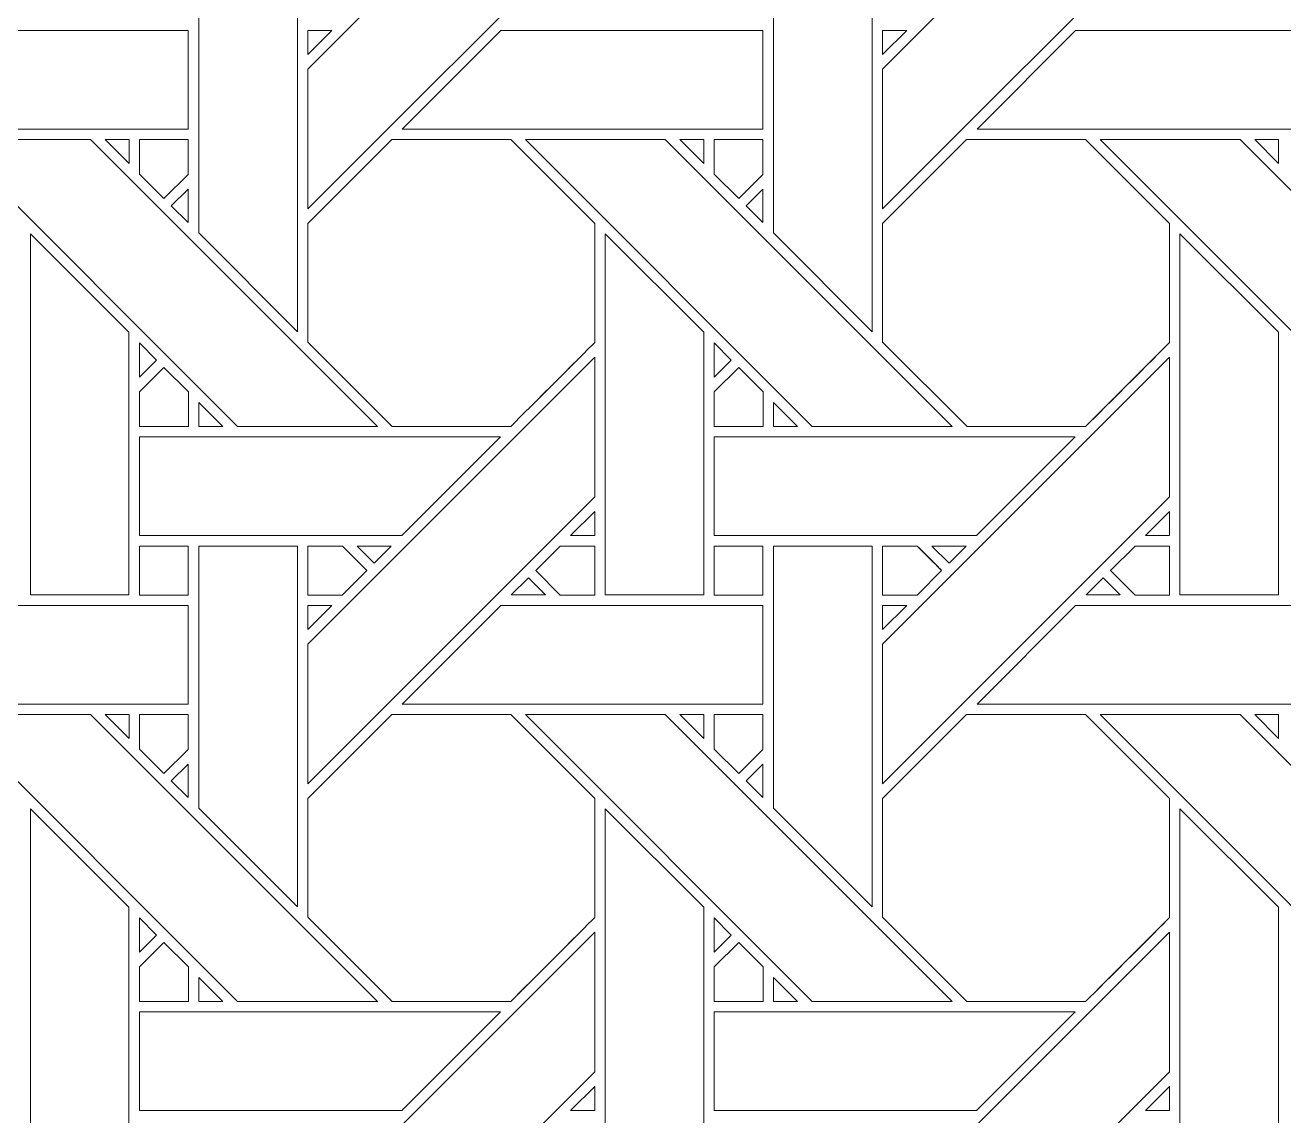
# Model space of a CAD drawing. Header units: inches. Extents: x 3.4 to 21.4, y 0.1 to 18.1.
# Drawn here: x 16.898 to 18.975, y 6.298 to 8.097 of the extents above; entities that cross this region are included whole.
import ezdxf

# ---------------------------------------------------------------- set-up
doc = ezdxf.new("R2010")
doc.units = ezdxf.units.IN
doc.header["$MEASUREMENT"] = 0
doc.layers.add('Design', color=7, linetype='Continuous', lineweight=0)

msp = doc.modelspace()

# ---------------------------------------------------------------- linework, layer by layer
at = {"layer": 'Design'}
for points, knots in [([(12.3829, 18.0948), (7.4123, 18.0948), (3.3829, 14.0653), (3.3829, 9.0948), (3.3829, 4.1242), (7.4123, 0.0948), (12.3829, 0.0948), (17.3534, 0.0948), (21.3829, 4.1242), (21.3829, 9.0948), (21.3829, 14.0653), (17.3534, 18.0948), (12.3829, 18.0948)], [0, 0, 0, 0, 1, 1, 1, 2, 2, 2, 3, 3, 3, 4, 4, 4, 4]), ([(12.3829, 17.2202), (7.8953, 17.2202), (4.2574, 13.5823), (4.2574, 9.0948), (4.2574, 4.6072), (7.8953, 0.9693), (12.3829, 0.9693), (16.8704, 0.9693), (20.5083, 4.6072), (20.5083, 9.0948), (20.5083, 13.5823), (16.8704, 17.2202), (12.3829, 17.2202)], [0, 0, 0, 0, 1, 1, 1, 2, 2, 2, 3, 3, 3, 4, 4, 4, 4]), ([(17.364, 8.0244), (17.364, 8.0244), (17.8377, 8.498), (17.8377, 8.498), (17.8377, 8.498), (17.8377, 8.2679), (17.8377, 8.2679), (17.8377, 8.2679), (17.364, 7.7943), (17.364, 7.7943), (17.364, 7.7943), (17.364, 8.0244), (17.364, 8.0244)], [0, 0, 0, 0, 1, 1, 1, 2, 2, 2, 3, 3, 3, 4, 4, 4, 4]), ([(18.3128, 8.0244), (18.3128, 8.0244), (18.7864, 8.498), (18.7864, 8.498), (18.7864, 8.498), (18.7864, 8.2679), (18.7864, 8.2679), (18.7864, 8.2679), (18.3128, 7.7943), (18.3128, 7.7943), (18.3128, 7.7943), (18.3128, 8.0244), (18.3128, 8.0244)], [0, 0, 0, 0, 1, 1, 1, 2, 2, 2, 3, 3, 3, 4, 4, 4, 4]), ([(17.3469, 8.1865), (17.3469, 8.1865), (17.3469, 7.5914), (17.3469, 7.5914), (17.3469, 7.5914), (17.184, 7.7543), (17.184, 7.7543), (17.184, 7.7543), (17.184, 8.1865), (17.184, 8.1865), (17.184, 8.1865), (17.3469, 8.1865), (17.3469, 8.1865)], [0, 0, 0, 0, 1, 1, 1, 2, 2, 2, 3, 3, 3, 4, 4, 4, 4]), ([(18.2956, 8.1865), (18.2956, 8.1865), (18.2956, 7.5914), (18.2956, 7.5914), (18.2956, 7.5914), (18.1327, 7.7543), (18.1327, 7.7543), (18.1327, 7.7543), (18.1327, 8.1865), (18.1327, 8.1865), (18.1327, 8.1865), (18.2956, 8.1865), (18.2956, 8.1865)], [0, 0, 0, 0, 1, 1, 1, 2, 2, 2, 3, 3, 3, 4, 4, 4, 4]), ([(16.5711, 7.9257), (16.5711, 7.9257), (16.734, 8.0885), (16.734, 8.0885), (16.734, 8.0885), (17.1664, 8.0885), (17.1664, 8.0885), (17.1664, 8.0885), (17.1664, 7.9257), (17.1664, 7.9257), (17.1664, 7.9257), (16.5711, 7.9257), (16.5711, 7.9257)], [0, 0, 0, 0, 1, 1, 1, 2, 2, 2, 3, 3, 3, 4, 4, 4, 4]), ([(17.4039, 8.0885), (17.4039, 8.0885), (17.364, 8.0487), (17.364, 8.0487), (17.364, 8.0487), (17.364, 8.0885), (17.364, 8.0885), (17.364, 8.0885), (17.4039, 8.0885), (17.4039, 8.0885)], [0, 0, 0, 0, 1, 1, 1, 2, 2, 2, 3, 3, 3, 3]), ([(17.5199, 7.9257), (17.5199, 7.9257), (17.6827, 8.0885), (17.6827, 8.0885), (17.6827, 8.0885), (18.1152, 8.0885), (18.1152, 8.0885), (18.1152, 8.0885), (18.1152, 7.9257), (18.1152, 7.9257), (18.1152, 7.9257), (17.5199, 7.9257), (17.5199, 7.9257)], [0, 0, 0, 0, 1, 1, 1, 2, 2, 2, 3, 3, 3, 4, 4, 4, 4]), ([(18.3526, 8.0885), (18.3526, 8.0885), (18.3128, 8.0487), (18.3128, 8.0487), (18.3128, 8.0487), (18.3128, 8.0885), (18.3128, 8.0885), (18.3128, 8.0885), (18.3526, 8.0885), (18.3526, 8.0885)], [0, 0, 0, 0, 1, 1, 1, 2, 2, 2, 3, 3, 3, 3]), ([(18.4686, 7.9257), (18.4686, 7.9257), (18.6314, 8.0885), (18.6314, 8.0885), (18.6314, 8.0885), (19.0639, 8.0885), (19.0639, 8.0885), (19.0639, 8.0885), (19.0639, 7.9257), (19.0639, 7.9257), (19.0639, 7.9257), (18.4686, 7.9257), (18.4686, 7.9257)], [0, 0, 0, 0, 1, 1, 1, 2, 2, 2, 3, 3, 3, 4, 4, 4, 4]), ([(17.248, 7.435), (17.248, 7.435), (16.7745, 7.9086), (16.7745, 7.9086), (16.7745, 7.9086), (17.0054, 7.9086), (17.0054, 7.9086), (17.0054, 7.9086), (17.479, 7.435), (17.479, 7.435), (17.479, 7.435), (17.248, 7.435), (17.248, 7.435)], [0, 0, 0, 0, 1, 1, 1, 2, 2, 2, 3, 3, 3, 4, 4, 4, 4]), ([(17.069, 7.9086), (17.069, 7.9086), (17.069, 7.8688), (17.069, 7.8688), (17.069, 7.8688), (17.0295, 7.9086), (17.0295, 7.9086), (17.0295, 7.9086), (17.069, 7.9086), (17.069, 7.9086)], [0, 0, 0, 0, 1, 1, 1, 2, 2, 2, 3, 3, 3, 3]), ([(17.1665, 7.9086), (17.1665, 7.9086), (17.1665, 7.851), (17.1665, 7.851), (17.1665, 7.851), (17.1265, 7.8111), (17.1265, 7.8111), (17.1265, 7.8111), (17.0862, 7.8514), (17.0862, 7.8514), (17.0862, 7.8514), (17.0862, 7.9086), (17.0862, 7.9086), (17.0862, 7.9086), (17.1665, 7.9086), (17.1665, 7.9086)], [0, 0, 0, 0, 1, 1, 1, 2, 2, 2, 3, 3, 3, 4, 4, 4, 5, 5, 5, 5]), ([(17.1265, 7.8111), (17.1265, 7.8111), (17.0862, 7.8514), (17.0862, 7.8514), (17.0862, 7.8514), (17.0862, 7.9086), (17.0862, 7.9086), (17.0862, 7.9086), (17.1665, 7.9086), (17.1665, 7.9086), (17.1665, 7.9086), (17.1665, 7.851), (17.1665, 7.851), (17.1665, 7.851), (17.1265, 7.8111), (17.1265, 7.8111)], [0, 0, 0, 0, 1, 1, 1, 2, 2, 2, 3, 3, 3, 4, 4, 4, 5, 5, 5, 5]), ([(17.5028, 7.9086), (17.5028, 7.9086), (17.699, 7.9086), (17.699, 7.9086), (17.699, 7.9086), (17.8377, 7.7699), (17.8377, 7.7699), (17.8377, 7.7699), (17.8377, 7.5737), (17.8377, 7.5737), (17.8199, 7.5557), (17.708, 7.444), (17.699, 7.435), (17.699, 7.435), (17.5033, 7.435), (17.5033, 7.435), (17.5033, 7.435), (17.3641, 7.5742), (17.3641, 7.5742), (17.3641, 7.5742), (17.3641, 7.7699), (17.3641, 7.7699), (17.3641, 7.7699), (17.5028, 7.9086), (17.5028, 7.9086)], [0, 0, 0, 0, 1, 1, 1, 2, 2, 2, 3, 3, 3, 4, 4, 4, 5, 5, 5, 6, 6, 6, 7, 7, 7, 8, 8, 8, 8]), ([(17.8377, 7.5737), (17.8198, 7.5556), (17.7079, 7.4439), (17.699, 7.435), (17.699, 7.435), (17.5033, 7.435), (17.5033, 7.435), (17.5033, 7.435), (17.3641, 7.5742), (17.3641, 7.5742), (17.3641, 7.5742), (17.3641, 7.7699), (17.3641, 7.7699), (17.3641, 7.7699), (17.5028, 7.9086), (17.5028, 7.9086), (17.5028, 7.9086), (17.699, 7.9086), (17.699, 7.9086), (17.699, 7.9086), (17.8377, 7.7699), (17.8377, 7.7699), (17.8377, 7.7699), (17.8377, 7.5737), (17.8377, 7.5737)], [0, 0, 0, 0, 1, 1, 1, 2, 2, 2, 3, 3, 3, 4, 4, 4, 5, 5, 5, 6, 6, 6, 7, 7, 7, 8, 8, 8, 8]), ([(18.1967, 7.435), (18.1967, 7.435), (17.7232, 7.9086), (17.7232, 7.9086), (17.7232, 7.9086), (17.9541, 7.9086), (17.9541, 7.9086), (17.9541, 7.9086), (18.4278, 7.435), (18.4278, 7.435), (18.4278, 7.435), (18.1967, 7.435), (18.1967, 7.435)], [0, 0, 0, 0, 1, 1, 1, 2, 2, 2, 3, 3, 3, 4, 4, 4, 4]), ([(18.0177, 7.9086), (18.0177, 7.9086), (18.0177, 7.8688), (18.0177, 7.8688), (18.0177, 7.8688), (17.9783, 7.9086), (17.9783, 7.9086), (17.9783, 7.9086), (18.0177, 7.9086), (18.0177, 7.9086)], [0, 0, 0, 0, 1, 1, 1, 2, 2, 2, 3, 3, 3, 3]), ([(18.1152, 7.9086), (18.1152, 7.9086), (18.1152, 7.851), (18.1152, 7.851), (18.1152, 7.851), (18.0753, 7.8111), (18.0753, 7.8111), (18.0753, 7.8111), (18.0349, 7.8514), (18.0349, 7.8514), (18.0349, 7.8514), (18.0349, 7.9086), (18.0349, 7.9086), (18.0349, 7.9086), (18.1152, 7.9086), (18.1152, 7.9086)], [0, 0, 0, 0, 1, 1, 1, 2, 2, 2, 3, 3, 3, 4, 4, 4, 5, 5, 5, 5]), ([(18.0753, 7.8111), (18.0753, 7.8111), (18.0349, 7.8514), (18.0349, 7.8514), (18.0349, 7.8514), (18.0349, 7.9086), (18.0349, 7.9086), (18.0349, 7.9086), (18.1152, 7.9086), (18.1152, 7.9086), (18.1152, 7.9086), (18.1152, 7.851), (18.1152, 7.851), (18.1152, 7.851), (18.0753, 7.8111), (18.0753, 7.8111)], [0, 0, 0, 0, 1, 1, 1, 2, 2, 2, 3, 3, 3, 4, 4, 4, 5, 5, 5, 5]), ([(18.4515, 7.9086), (18.4515, 7.9086), (18.6477, 7.9086), (18.6477, 7.9086), (18.6477, 7.9086), (18.7865, 7.7699), (18.7865, 7.7699), (18.7865, 7.7699), (18.7865, 7.5737), (18.7865, 7.5737), (18.7687, 7.5557), (18.6567, 7.444), (18.6478, 7.435), (18.6478, 7.435), (18.4521, 7.435), (18.4521, 7.435), (18.4521, 7.435), (18.3128, 7.5742), (18.3128, 7.5742), (18.3128, 7.5742), (18.3128, 7.7699), (18.3128, 7.7699), (18.3128, 7.7699), (18.4515, 7.9086), (18.4515, 7.9086)], [0, 0, 0, 0, 1, 1, 1, 2, 2, 2, 3, 3, 3, 4, 4, 4, 5, 5, 5, 6, 6, 6, 7, 7, 7, 8, 8, 8, 8]), ([(18.7865, 7.5737), (18.7683, 7.5554), (18.6565, 7.4437), (18.6478, 7.435), (18.6478, 7.435), (18.4521, 7.435), (18.4521, 7.435), (18.4521, 7.435), (18.3128, 7.5742), (18.3128, 7.5742), (18.3128, 7.5742), (18.3128, 7.7699), (18.3128, 7.7699), (18.3128, 7.7699), (18.4515, 7.9086), (18.4515, 7.9086), (18.4515, 7.9086), (18.6477, 7.9086), (18.6477, 7.9086), (18.6477, 7.9086), (18.7865, 7.7699), (18.7865, 7.7699), (18.7865, 7.7699), (18.7865, 7.5737), (18.7865, 7.5737)], [0, 0, 0, 0, 1, 1, 1, 2, 2, 2, 3, 3, 3, 4, 4, 4, 5, 5, 5, 6, 6, 6, 7, 7, 7, 8, 8, 8, 8]), ([(19.1455, 7.435), (19.1455, 7.435), (18.6719, 7.9086), (18.6719, 7.9086), (18.6719, 7.9086), (18.9029, 7.9086), (18.9029, 7.9086), (18.9029, 7.9086), (19.3765, 7.435), (19.3765, 7.435), (19.3765, 7.435), (19.1455, 7.435), (19.1455, 7.435)], [0, 0, 0, 0, 1, 1, 1, 2, 2, 2, 3, 3, 3, 4, 4, 4, 4]), ([(18.9664, 7.9086), (18.9664, 7.9086), (18.9664, 7.8688), (18.9664, 7.8688), (18.9664, 7.8688), (18.927, 7.9086), (18.927, 7.9086), (18.927, 7.9086), (18.9664, 7.9086), (18.9664, 7.9086)], [0, 0, 0, 0, 1, 1, 1, 2, 2, 2, 3, 3, 3, 3]), ([(17.1664, 7.8268), (17.1664, 7.8268), (17.1664, 7.7716), (17.1664, 7.7716), (17.1664, 7.7716), (17.1387, 7.799), (17.1387, 7.799), (17.1387, 7.799), (17.1664, 7.8268), (17.1664, 7.8268)], [0, 0, 0, 0, 1, 1, 1, 2, 2, 2, 3, 3, 3, 3]), ([(18.1152, 7.8268), (18.1152, 7.8268), (18.1152, 7.7716), (18.1152, 7.7716), (18.1152, 7.7716), (18.0874, 7.799), (18.0874, 7.799), (18.0874, 7.799), (18.1152, 7.8268), (18.1152, 7.8268)], [0, 0, 0, 0, 1, 1, 1, 2, 2, 2, 3, 3, 3, 3]), ([(16.9061, 7.157), (16.9061, 7.157), (16.9061, 7.7528), (16.9061, 7.7528), (16.9061, 7.7528), (17.0689, 7.5906), (17.0689, 7.5906), (17.0689, 7.5906), (17.0689, 7.157), (17.0689, 7.157), (17.0689, 7.157), (16.9061, 7.157), (16.9061, 7.157)], [0, 0, 0, 0, 1, 1, 1, 2, 2, 2, 3, 3, 3, 4, 4, 4, 4]), ([(17.8548, 7.157), (17.8548, 7.157), (17.8548, 7.7528), (17.8548, 7.7528), (17.8548, 7.7528), (18.0176, 7.5906), (18.0176, 7.5906), (18.0176, 7.5906), (18.0176, 7.157), (18.0176, 7.157), (18.0176, 7.157), (17.8548, 7.157), (17.8548, 7.157)], [0, 0, 0, 0, 1, 1, 1, 2, 2, 2, 3, 3, 3, 4, 4, 4, 4]), ([(18.8036, 7.157), (18.8036, 7.157), (18.8036, 7.7528), (18.8036, 7.7528), (18.8036, 7.7528), (18.9663, 7.5906), (18.9663, 7.5906), (18.9663, 7.5906), (18.9663, 7.157), (18.9663, 7.157), (18.9663, 7.157), (18.8036, 7.157), (18.8036, 7.157)], [0, 0, 0, 0, 1, 1, 1, 2, 2, 2, 3, 3, 3, 4, 4, 4, 4]), ([(17.0862, 7.5164), (17.0862, 7.5164), (17.0862, 7.5732), (17.0862, 7.5732), (17.0862, 7.5732), (17.1144, 7.5446), (17.1144, 7.5446), (17.1144, 7.5446), (17.0862, 7.5164), (17.0862, 7.5164)], [0, 0, 0, 0, 1, 1, 1, 2, 2, 2, 3, 3, 3, 3]), ([(18.0349, 7.5164), (18.0349, 7.5164), (18.0349, 7.5732), (18.0349, 7.5732), (18.0349, 7.5732), (18.0631, 7.5446), (18.0631, 7.5446), (18.0631, 7.5446), (18.0349, 7.5164), (18.0349, 7.5164)], [0, 0, 0, 0, 1, 1, 1, 2, 2, 2, 3, 3, 3, 3]), ([(17.8377, 7.3192), (17.8377, 7.3192), (17.364, 6.8455), (17.364, 6.8455), (17.364, 6.8455), (17.364, 7.0756), (17.364, 7.0756), (17.364, 7.0756), (17.8377, 7.5492), (17.8377, 7.5492), (17.8377, 7.5492), (17.8377, 7.3192), (17.8377, 7.3192)], [0, 0, 0, 0, 1, 1, 1, 2, 2, 2, 3, 3, 3, 4, 4, 4, 4]), ([(18.7864, 7.3192), (18.7864, 7.3192), (18.3128, 6.8455), (18.3128, 6.8455), (18.3128, 6.8455), (18.3128, 7.0756), (18.3128, 7.0756), (18.3128, 7.0756), (18.7864, 7.5492), (18.7864, 7.5492), (18.7864, 7.5492), (18.7864, 7.3192), (18.7864, 7.3192)], [0, 0, 0, 0, 1, 1, 1, 2, 2, 2, 3, 3, 3, 4, 4, 4, 4]), ([(17.0862, 7.4347), (17.0862, 7.4347), (17.0862, 7.492), (17.0862, 7.492), (17.0862, 7.492), (17.1265, 7.5323), (17.1265, 7.5323), (17.1265, 7.5323), (17.1669, 7.492), (17.1669, 7.492), (17.1669, 7.492), (17.1669, 7.4347), (17.1669, 7.4347), (17.1669, 7.4347), (17.0862, 7.4347), (17.0862, 7.4347)], [0, 0, 0, 0, 1, 1, 1, 2, 2, 2, 3, 3, 3, 4, 4, 4, 5, 5, 5, 5]), ([(17.1265, 7.5323), (17.1265, 7.5323), (17.1669, 7.492), (17.1669, 7.492), (17.1669, 7.492), (17.1669, 7.4347), (17.1669, 7.4347), (17.1669, 7.4347), (17.0862, 7.4347), (17.0862, 7.4347), (17.0862, 7.4347), (17.0862, 7.492), (17.0862, 7.492), (17.0862, 7.492), (17.1265, 7.5323), (17.1265, 7.5323)], [0, 0, 0, 0, 1, 1, 1, 2, 2, 2, 3, 3, 3, 4, 4, 4, 5, 5, 5, 5]), ([(18.0349, 7.4347), (18.0349, 7.4347), (18.0349, 7.492), (18.0349, 7.492), (18.0349, 7.492), (18.0753, 7.5323), (18.0753, 7.5323), (18.0753, 7.5323), (18.1156, 7.492), (18.1156, 7.492), (18.1156, 7.492), (18.1156, 7.4347), (18.1156, 7.4347), (18.1156, 7.4347), (18.0349, 7.4347), (18.0349, 7.4347)], [0, 0, 0, 0, 1, 1, 1, 2, 2, 2, 3, 3, 3, 4, 4, 4, 5, 5, 5, 5]), ([(18.0753, 7.5323), (18.0753, 7.5323), (18.1156, 7.492), (18.1156, 7.492), (18.1156, 7.492), (18.1156, 7.4347), (18.1156, 7.4347), (18.1156, 7.4347), (18.0349, 7.4347), (18.0349, 7.4347), (18.0349, 7.4347), (18.0349, 7.492), (18.0349, 7.492), (18.0349, 7.492), (18.0753, 7.5323), (18.0753, 7.5323)], [0, 0, 0, 0, 1, 1, 1, 2, 2, 2, 3, 3, 3, 4, 4, 4, 5, 5, 5, 5]), ([(17.1841, 7.4349), (17.1841, 7.4349), (17.1841, 7.4747), (17.1841, 7.4747), (17.1841, 7.4747), (17.2238, 7.4349), (17.2238, 7.4349), (17.2238, 7.4349), (17.1841, 7.4349), (17.1841, 7.4349)], [0, 0, 0, 0, 1, 1, 1, 2, 2, 2, 3, 3, 3, 3]), ([(18.1328, 7.4349), (18.1328, 7.4349), (18.1328, 7.4747), (18.1328, 7.4747), (18.1328, 7.4747), (18.1725, 7.4349), (18.1725, 7.4349), (18.1725, 7.4349), (18.1328, 7.4349), (18.1328, 7.4349)], [0, 0, 0, 0, 1, 1, 1, 2, 2, 2, 3, 3, 3, 3]), ([(17.5191, 7.255), (17.5191, 7.255), (17.0862, 7.255), (17.0862, 7.255), (17.0862, 7.255), (17.0862, 7.4177), (17.0862, 7.4177), (17.0862, 7.4177), (17.6819, 7.4177), (17.6819, 7.4177), (17.6819, 7.4177), (17.5191, 7.255), (17.5191, 7.255)], [0, 0, 0, 0, 1, 1, 1, 2, 2, 2, 3, 3, 3, 4, 4, 4, 4]), ([(18.4679, 7.255), (18.4679, 7.255), (18.0349, 7.255), (18.0349, 7.255), (18.0349, 7.255), (18.0349, 7.4177), (18.0349, 7.4177), (18.0349, 7.4177), (18.6306, 7.4177), (18.6306, 7.4177), (18.6306, 7.4177), (18.4679, 7.255), (18.4679, 7.255)], [0, 0, 0, 0, 1, 1, 1, 2, 2, 2, 3, 3, 3, 4, 4, 4, 4]), ([(17.8377, 7.2948), (17.8377, 7.2948), (17.8377, 7.255), (17.8377, 7.255), (17.8377, 7.255), (17.7979, 7.255), (17.7979, 7.255), (17.7979, 7.255), (17.8377, 7.2948), (17.8377, 7.2948)], [0, 0, 0, 0, 1, 1, 1, 2, 2, 2, 3, 3, 3, 3]), ([(18.7864, 7.2948), (18.7864, 7.2948), (18.7864, 7.255), (18.7864, 7.255), (18.7864, 7.255), (18.7467, 7.255), (18.7467, 7.255), (18.7467, 7.255), (18.7864, 7.2948), (18.7864, 7.2948)], [0, 0, 0, 0, 1, 1, 1, 2, 2, 2, 3, 3, 3, 3]), ([(17.1665, 7.1569), (17.1665, 7.1569), (17.0862, 7.1569), (17.0862, 7.1569), (17.0862, 7.1569), (17.0862, 7.2377), (17.0862, 7.2377), (17.0862, 7.2377), (17.1665, 7.2377), (17.1665, 7.2377), (17.1665, 7.2377), (17.1665, 7.1569), (17.1665, 7.1569)], [0, 0, 0, 0, 1, 1, 1, 2, 2, 2, 3, 3, 3, 4, 4, 4, 4]), ([(17.0862, 7.1569), (17.0862, 7.1569), (17.0862, 7.2377), (17.0862, 7.2377), (17.0862, 7.2377), (17.1665, 7.2377), (17.1665, 7.2377), (17.1665, 7.2377), (17.1665, 7.1569), (17.1665, 7.1569), (17.1665, 7.1569), (17.0862, 7.1569), (17.0862, 7.1569)], [0, 0, 0, 0, 1, 1, 1, 2, 2, 2, 3, 3, 3, 4, 4, 4, 4]), ([(17.184, 6.8055), (17.184, 6.8055), (17.184, 7.2377), (17.184, 7.2377), (17.184, 7.2377), (17.3469, 7.2377), (17.3469, 7.2377), (17.3469, 7.2377), (17.3469, 6.6426), (17.3469, 6.6426), (17.3469, 6.6426), (17.184, 6.8055), (17.184, 6.8055)], [0, 0, 0, 0, 1, 1, 1, 2, 2, 2, 3, 3, 3, 4, 4, 4, 4]), ([(17.4211, 7.2377), (17.4263, 7.2326), (17.457, 7.2018), (17.4615, 7.1974), (17.4615, 7.1974), (17.421, 7.1569), (17.421, 7.1569), (17.421, 7.1569), (17.3641, 7.1569), (17.3641, 7.1569), (17.3641, 7.1569), (17.3641, 7.2377), (17.3641, 7.2377), (17.3641, 7.2377), (17.4211, 7.2377), (17.4211, 7.2377)], [0, 0, 0, 0, 1, 1, 1, 2, 2, 2, 3, 3, 3, 4, 4, 4, 5, 5, 5, 5]), ([(17.4468, 7.2121), (17.4468, 7.2121), (17.4615, 7.1974), (17.4615, 7.1974), (17.4615, 7.1974), (17.421, 7.1569), (17.421, 7.1569), (17.421, 7.1569), (17.3641, 7.1569), (17.3641, 7.1569), (17.3641, 7.1569), (17.3641, 7.2377), (17.3641, 7.2377), (17.3641, 7.2377), (17.4211, 7.2377), (17.4211, 7.2377), (17.4267, 7.2322), (17.4371, 7.2217), (17.4468, 7.2121)], [0, 0, 0, 0, 1, 1, 1, 2, 2, 2, 3, 3, 3, 4, 4, 4, 5, 5, 5, 6, 6, 6, 6]), ([(17.4455, 7.2377), (17.4455, 7.2377), (17.5019, 7.2377), (17.5019, 7.2377), (17.5019, 7.2377), (17.4736, 7.2096), (17.4736, 7.2096), (17.4736, 7.2096), (17.4455, 7.2377), (17.4455, 7.2377)], [0, 0, 0, 0, 1, 1, 1, 2, 2, 2, 3, 3, 3, 3]), ([(17.7806, 7.1569), (17.7806, 7.1569), (17.7403, 7.1973), (17.7403, 7.1973), (17.7403, 7.1973), (17.7807, 7.2377), (17.7807, 7.2377), (17.7807, 7.2377), (17.8377, 7.2377), (17.8377, 7.2377), (17.8377, 7.2377), (17.8377, 7.1569), (17.8377, 7.1569), (17.8377, 7.1569), (17.7806, 7.1569), (17.7806, 7.1569)], [0, 0, 0, 0, 1, 1, 1, 2, 2, 2, 3, 3, 3, 4, 4, 4, 5, 5, 5, 5]), ([(17.8377, 7.1569), (17.8377, 7.1569), (17.7806, 7.1569), (17.7806, 7.1569), (17.7806, 7.1569), (17.7403, 7.1973), (17.7403, 7.1973), (17.7403, 7.1973), (17.7807, 7.2377), (17.7807, 7.2377), (17.7807, 7.2377), (17.8377, 7.2377), (17.8377, 7.2377), (17.8377, 7.2377), (17.8377, 7.1569), (17.8377, 7.1569)], [0, 0, 0, 0, 1, 1, 1, 2, 2, 2, 3, 3, 3, 4, 4, 4, 5, 5, 5, 5]), ([(18.0349, 7.2377), (18.0349, 7.2377), (18.1152, 7.2377), (18.1152, 7.2377), (18.1152, 7.2377), (18.1152, 7.1569), (18.1152, 7.1569), (18.1152, 7.1569), (18.0349, 7.1569), (18.0349, 7.1569), (18.0349, 7.1569), (18.0349, 7.2377), (18.0349, 7.2377)], [0, 0, 0, 0, 1, 1, 1, 2, 2, 2, 3, 3, 3, 4, 4, 4, 4]), ([(18.0349, 7.1569), (18.0349, 7.1569), (18.0349, 7.2377), (18.0349, 7.2377), (18.0349, 7.2377), (18.1152, 7.2377), (18.1152, 7.2377), (18.1152, 7.2377), (18.1152, 7.1569), (18.1152, 7.1569), (18.1152, 7.1569), (18.0349, 7.1569), (18.0349, 7.1569)], [0, 0, 0, 0, 1, 1, 1, 2, 2, 2, 3, 3, 3, 4, 4, 4, 4]), ([(18.1327, 6.8055), (18.1327, 6.8055), (18.1327, 7.2377), (18.1327, 7.2377), (18.1327, 7.2377), (18.2956, 7.2377), (18.2956, 7.2377), (18.2956, 7.2377), (18.2956, 6.6426), (18.2956, 6.6426), (18.2956, 6.6426), (18.1327, 6.8055), (18.1327, 6.8055)], [0, 0, 0, 0, 1, 1, 1, 2, 2, 2, 3, 3, 3, 4, 4, 4, 4]), ([(18.3699, 7.2377), (18.375, 7.2326), (18.4058, 7.2018), (18.4102, 7.1974), (18.4102, 7.1974), (18.3698, 7.1569), (18.3698, 7.1569), (18.3698, 7.1569), (18.3128, 7.1569), (18.3128, 7.1569), (18.3128, 7.1569), (18.3128, 7.2377), (18.3128, 7.2377), (18.3128, 7.2377), (18.3699, 7.2377), (18.3699, 7.2377)], [0, 0, 0, 0, 1, 1, 1, 2, 2, 2, 3, 3, 3, 4, 4, 4, 5, 5, 5, 5]), ([(18.4102, 7.1974), (18.4102, 7.1974), (18.3698, 7.1569), (18.3698, 7.1569), (18.3698, 7.1569), (18.3128, 7.1569), (18.3128, 7.1569), (18.3128, 7.1569), (18.3128, 7.2377), (18.3128, 7.2377), (18.3128, 7.2377), (18.3699, 7.2377), (18.3699, 7.2377), (18.3755, 7.2322), (18.4102, 7.1974), (18.4102, 7.1974)], [0, 0, 0, 0, 1, 1, 1, 2, 2, 2, 3, 3, 3, 4, 4, 4, 5, 5, 5, 5]), ([(18.3942, 7.2377), (18.3942, 7.2377), (18.4507, 7.2377), (18.4507, 7.2377), (18.4507, 7.2377), (18.4224, 7.2096), (18.4224, 7.2096), (18.4224, 7.2096), (18.3942, 7.2377), (18.3942, 7.2377)], [0, 0, 0, 0, 1, 1, 1, 2, 2, 2, 3, 3, 3, 3]), ([(18.7294, 7.1569), (18.7294, 7.1569), (18.689, 7.1973), (18.689, 7.1973), (18.689, 7.1973), (18.7294, 7.2377), (18.7294, 7.2377), (18.7294, 7.2377), (18.7865, 7.2377), (18.7865, 7.2377), (18.7865, 7.2377), (18.7865, 7.1569), (18.7865, 7.1569), (18.7865, 7.1569), (18.7294, 7.1569), (18.7294, 7.1569)], [0, 0, 0, 0, 1, 1, 1, 2, 2, 2, 3, 3, 3, 4, 4, 4, 5, 5, 5, 5]), ([(18.7865, 7.1569), (18.7865, 7.1569), (18.7294, 7.1569), (18.7294, 7.1569), (18.7294, 7.1569), (18.689, 7.1973), (18.689, 7.1973), (18.689, 7.1973), (18.7294, 7.2377), (18.7294, 7.2377), (18.7294, 7.2377), (18.7865, 7.2377), (18.7865, 7.2377), (18.7865, 7.2377), (18.7865, 7.1569), (18.7865, 7.1569)], [0, 0, 0, 0, 1, 1, 1, 2, 2, 2, 3, 3, 3, 4, 4, 4, 5, 5, 5, 5]), ([(17.7281, 7.1852), (17.7281, 7.1852), (17.7564, 7.157), (17.7564, 7.157), (17.7564, 7.157), (17.6999, 7.157), (17.6999, 7.157), (17.6999, 7.157), (17.7281, 7.1852), (17.7281, 7.1852)], [0, 0, 0, 0, 1, 1, 1, 2, 2, 2, 3, 3, 3, 3]), ([(18.6768, 7.1852), (18.6768, 7.1852), (18.7051, 7.157), (18.7051, 7.157), (18.7051, 7.157), (18.6486, 7.157), (18.6486, 7.157), (18.6486, 7.157), (18.6768, 7.1852), (18.6768, 7.1852)], [0, 0, 0, 0, 1, 1, 1, 2, 2, 2, 3, 3, 3, 3]), ([(17.1664, 7.1398), (17.1664, 7.1398), (17.1664, 6.977), (17.1664, 6.977), (17.1664, 6.977), (16.5711, 6.977), (16.5711, 6.977), (16.5711, 6.977), (16.734, 7.1398), (16.734, 7.1398), (16.734, 7.1398), (17.1664, 7.1398), (17.1664, 7.1398)], [0, 0, 0, 0, 1, 1, 1, 2, 2, 2, 3, 3, 3, 4, 4, 4, 4]), ([(17.4039, 7.1398), (17.4039, 7.1398), (17.364, 7.1), (17.364, 7.1), (17.364, 7.1), (17.364, 7.1398), (17.364, 7.1398), (17.364, 7.1398), (17.4039, 7.1398), (17.4039, 7.1398)], [0, 0, 0, 0, 1, 1, 1, 2, 2, 2, 3, 3, 3, 3]), ([(18.1152, 7.1398), (18.1152, 7.1398), (18.1152, 6.977), (18.1152, 6.977), (18.1152, 6.977), (17.5199, 6.977), (17.5199, 6.977), (17.5199, 6.977), (17.6827, 7.1398), (17.6827, 7.1398), (17.6827, 7.1398), (18.1152, 7.1398), (18.1152, 7.1398)], [0, 0, 0, 0, 1, 1, 1, 2, 2, 2, 3, 3, 3, 4, 4, 4, 4]), ([(18.3526, 7.1398), (18.3526, 7.1398), (18.3128, 7.1), (18.3128, 7.1), (18.3128, 7.1), (18.3128, 7.1398), (18.3128, 7.1398), (18.3128, 7.1398), (18.3526, 7.1398), (18.3526, 7.1398)], [0, 0, 0, 0, 1, 1, 1, 2, 2, 2, 3, 3, 3, 3]), ([(19.0639, 7.1398), (19.0639, 7.1398), (19.0639, 6.977), (19.0639, 6.977), (19.0639, 6.977), (18.4686, 6.977), (18.4686, 6.977), (18.4686, 6.977), (18.6314, 7.1398), (18.6314, 7.1398), (18.6314, 7.1398), (19.0639, 7.1398), (19.0639, 7.1398)], [0, 0, 0, 0, 1, 1, 1, 2, 2, 2, 3, 3, 3, 4, 4, 4, 4]), ([(17.248, 6.4862), (17.248, 6.4862), (16.7745, 6.9599), (16.7745, 6.9599), (16.7745, 6.9599), (17.0054, 6.9599), (17.0054, 6.9599), (17.0054, 6.9599), (17.479, 6.4862), (17.479, 6.4862), (17.479, 6.4862), (17.248, 6.4862), (17.248, 6.4862)], [0, 0, 0, 0, 1, 1, 1, 2, 2, 2, 3, 3, 3, 4, 4, 4, 4]), ([(17.069, 6.9599), (17.069, 6.9599), (17.069, 6.92), (17.069, 6.92), (17.069, 6.92), (17.0295, 6.9599), (17.0295, 6.9599), (17.0295, 6.9599), (17.069, 6.9599), (17.069, 6.9599)], [0, 0, 0, 0, 1, 1, 1, 2, 2, 2, 3, 3, 3, 3]), ([(17.1665, 6.9599), (17.1665, 6.9599), (17.1665, 6.9023), (17.1665, 6.9023), (17.1665, 6.9023), (17.1265, 6.8623), (17.1265, 6.8623), (17.1265, 6.8623), (17.0862, 6.9027), (17.0862, 6.9027), (17.0862, 6.9027), (17.0862, 6.9599), (17.0862, 6.9599), (17.0862, 6.9599), (17.1665, 6.9599), (17.1665, 6.9599)], [0, 0, 0, 0, 1, 1, 1, 2, 2, 2, 3, 3, 3, 4, 4, 4, 5, 5, 5, 5]), ([(17.1265, 6.8623), (17.1265, 6.8623), (17.0862, 6.9027), (17.0862, 6.9027), (17.0862, 6.9027), (17.0862, 6.9599), (17.0862, 6.9599), (17.0862, 6.9599), (17.1665, 6.9599), (17.1665, 6.9599), (17.1665, 6.9599), (17.1665, 6.9023), (17.1665, 6.9023), (17.1665, 6.9023), (17.1265, 6.8623), (17.1265, 6.8623)], [0, 0, 0, 0, 1, 1, 1, 2, 2, 2, 3, 3, 3, 4, 4, 4, 5, 5, 5, 5]), ([(17.5028, 6.9598), (17.5028, 6.9598), (17.699, 6.9598), (17.699, 6.9598), (17.699, 6.9598), (17.8377, 6.8211), (17.8377, 6.8211), (17.8377, 6.8211), (17.8377, 6.6249), (17.8377, 6.6249), (17.8199, 6.607), (17.708, 6.4952), (17.699, 6.4862), (17.699, 6.4862), (17.5033, 6.4862), (17.5033, 6.4862), (17.5033, 6.4862), (17.3641, 6.6255), (17.3641, 6.6255), (17.3641, 6.6255), (17.3641, 6.8211), (17.3641, 6.8211), (17.3641, 6.8211), (17.5028, 6.9598), (17.5028, 6.9598)], [0, 0, 0, 0, 1, 1, 1, 2, 2, 2, 3, 3, 3, 4, 4, 4, 5, 5, 5, 6, 6, 6, 7, 7, 7, 8, 8, 8, 8]), ([(17.8377, 6.6249), (17.82, 6.6071), (17.7081, 6.4953), (17.699, 6.4862), (17.699, 6.4862), (17.5033, 6.4862), (17.5033, 6.4862), (17.5033, 6.4862), (17.3641, 6.6255), (17.3641, 6.6255), (17.3641, 6.6255), (17.3641, 6.8211), (17.3641, 6.8211), (17.3641, 6.8211), (17.5028, 6.9598), (17.5028, 6.9598), (17.5028, 6.9598), (17.699, 6.9598), (17.699, 6.9598), (17.699, 6.9598), (17.8377, 6.8211), (17.8377, 6.8211), (17.8377, 6.8211), (17.8377, 6.6249), (17.8377, 6.6249)], [0, 0, 0, 0, 1, 1, 1, 2, 2, 2, 3, 3, 3, 4, 4, 4, 5, 5, 5, 6, 6, 6, 7, 7, 7, 8, 8, 8, 8]), ([(18.1968, 6.4862), (18.1968, 6.4862), (17.7232, 6.9599), (17.7232, 6.9599), (17.7232, 6.9599), (17.9541, 6.9599), (17.9541, 6.9599), (17.9541, 6.9599), (18.4278, 6.4862), (18.4278, 6.4862), (18.4278, 6.4862), (18.1968, 6.4862), (18.1968, 6.4862)], [0, 0, 0, 0, 1, 1, 1, 2, 2, 2, 3, 3, 3, 4, 4, 4, 4]), ([(18.0177, 6.9599), (18.0177, 6.9599), (18.0177, 6.92), (18.0177, 6.92), (18.0177, 6.92), (17.9783, 6.9599), (17.9783, 6.9599), (17.9783, 6.9599), (18.0177, 6.9599), (18.0177, 6.9599)], [0, 0, 0, 0, 1, 1, 1, 2, 2, 2, 3, 3, 3, 3]), ([(18.1152, 6.9599), (18.1152, 6.9599), (18.1152, 6.9023), (18.1152, 6.9023), (18.1152, 6.9023), (18.0753, 6.8623), (18.0753, 6.8623), (18.0753, 6.8623), (18.0349, 6.9027), (18.0349, 6.9027), (18.0349, 6.9027), (18.0349, 6.9599), (18.0349, 6.9599), (18.0349, 6.9599), (18.1152, 6.9599), (18.1152, 6.9599)], [0, 0, 0, 0, 1, 1, 1, 2, 2, 2, 3, 3, 3, 4, 4, 4, 5, 5, 5, 5]), ([(18.0753, 6.8623), (18.0753, 6.8623), (18.0349, 6.9027), (18.0349, 6.9027), (18.0349, 6.9027), (18.0349, 6.9599), (18.0349, 6.9599), (18.0349, 6.9599), (18.1152, 6.9599), (18.1152, 6.9599), (18.1152, 6.9599), (18.1152, 6.9023), (18.1152, 6.9023), (18.1152, 6.9023), (18.0753, 6.8623), (18.0753, 6.8623)], [0, 0, 0, 0, 1, 1, 1, 2, 2, 2, 3, 3, 3, 4, 4, 4, 5, 5, 5, 5]), ([(18.4515, 6.9598), (18.4515, 6.9598), (18.6477, 6.9598), (18.6477, 6.9598), (18.6477, 6.9598), (18.7865, 6.8211), (18.7865, 6.8211), (18.7865, 6.8211), (18.7865, 6.6249), (18.7865, 6.6249), (18.7687, 6.607), (18.6567, 6.4952), (18.6478, 6.4862), (18.6478, 6.4862), (18.452, 6.4862), (18.452, 6.4862), (18.452, 6.4862), (18.3128, 6.6255), (18.3128, 6.6255), (18.3128, 6.6255), (18.3128, 6.8211), (18.3128, 6.8211), (18.3128, 6.8211), (18.4515, 6.9598), (18.4515, 6.9598)], [0, 0, 0, 0, 1, 1, 1, 2, 2, 2, 3, 3, 3, 4, 4, 4, 5, 5, 5, 6, 6, 6, 7, 7, 7, 8, 8, 8, 8]), ([(18.7865, 6.6249), (18.7684, 6.6067), (18.6565, 6.495), (18.6478, 6.4862), (18.6478, 6.4862), (18.452, 6.4862), (18.452, 6.4862), (18.452, 6.4862), (18.3128, 6.6255), (18.3128, 6.6255), (18.3128, 6.6255), (18.3128, 6.8211), (18.3128, 6.8211), (18.3128, 6.8211), (18.4515, 6.9598), (18.4515, 6.9598), (18.4515, 6.9598), (18.6477, 6.9598), (18.6477, 6.9598), (18.6477, 6.9598), (18.7865, 6.8211), (18.7865, 6.8211), (18.7865, 6.8211), (18.7865, 6.6249), (18.7865, 6.6249)], [0, 0, 0, 0, 1, 1, 1, 2, 2, 2, 3, 3, 3, 4, 4, 4, 5, 5, 5, 6, 6, 6, 7, 7, 7, 8, 8, 8, 8]), ([(19.1455, 6.4862), (19.1455, 6.4862), (18.6719, 6.9599), (18.6719, 6.9599), (18.6719, 6.9599), (18.9029, 6.9599), (18.9029, 6.9599), (18.9029, 6.9599), (19.3765, 6.4862), (19.3765, 6.4862), (19.3765, 6.4862), (19.1455, 6.4862), (19.1455, 6.4862)], [0, 0, 0, 0, 1, 1, 1, 2, 2, 2, 3, 3, 3, 4, 4, 4, 4]), ([(18.9664, 6.9599), (18.9664, 6.9599), (18.9664, 6.9201), (18.9664, 6.9201), (18.9664, 6.9201), (18.927, 6.9599), (18.927, 6.9599), (18.927, 6.9599), (18.9664, 6.9599), (18.9664, 6.9599)], [0, 0, 0, 0, 1, 1, 1, 2, 2, 2, 3, 3, 3, 3]), ([(17.1664, 6.878), (17.1664, 6.878), (17.1664, 6.8229), (17.1664, 6.8229), (17.1664, 6.8229), (17.1387, 6.8503), (17.1387, 6.8503), (17.1387, 6.8503), (17.1664, 6.878), (17.1664, 6.878)], [0, 0, 0, 0, 1, 1, 1, 2, 2, 2, 3, 3, 3, 3]), ([(18.1152, 6.878), (18.1152, 6.878), (18.1152, 6.8229), (18.1152, 6.8229), (18.1152, 6.8229), (18.0874, 6.8503), (18.0874, 6.8503), (18.0874, 6.8503), (18.1152, 6.878), (18.1152, 6.878)], [0, 0, 0, 0, 1, 1, 1, 2, 2, 2, 3, 3, 3, 3]), ([(16.9061, 6.2082), (16.9061, 6.2082), (16.9061, 6.8041), (16.9061, 6.8041), (16.9061, 6.8041), (17.0689, 6.6419), (17.0689, 6.6419), (17.0689, 6.6419), (17.0689, 6.2082), (17.0689, 6.2082), (17.0689, 6.2082), (16.9061, 6.2082), (16.9061, 6.2082)], [0, 0, 0, 0, 1, 1, 1, 2, 2, 2, 3, 3, 3, 4, 4, 4, 4]), ([(17.8548, 6.2082), (17.8548, 6.2082), (17.8548, 6.8041), (17.8548, 6.8041), (17.8548, 6.8041), (18.0176, 6.6419), (18.0176, 6.6419), (18.0176, 6.6419), (18.0176, 6.2082), (18.0176, 6.2082), (18.0176, 6.2082), (17.8548, 6.2082), (17.8548, 6.2082)], [0, 0, 0, 0, 1, 1, 1, 2, 2, 2, 3, 3, 3, 4, 4, 4, 4]), ([(18.8036, 6.2082), (18.8036, 6.2082), (18.8036, 6.8041), (18.8036, 6.8041), (18.8036, 6.8041), (18.9663, 6.6419), (18.9663, 6.6419), (18.9663, 6.6419), (18.9663, 6.2082), (18.9663, 6.2082), (18.9663, 6.2082), (18.8036, 6.2082), (18.8036, 6.2082)], [0, 0, 0, 0, 1, 1, 1, 2, 2, 2, 3, 3, 3, 4, 4, 4, 4]), ([(17.0862, 6.5677), (17.0862, 6.5677), (17.0862, 6.6244), (17.0862, 6.6244), (17.0862, 6.6244), (17.1144, 6.5958), (17.1144, 6.5958), (17.1144, 6.5958), (17.0862, 6.5677), (17.0862, 6.5677)], [0, 0, 0, 0, 1, 1, 1, 2, 2, 2, 3, 3, 3, 3]), ([(18.0349, 6.5677), (18.0349, 6.5677), (18.0349, 6.6244), (18.0349, 6.6244), (18.0349, 6.6244), (18.0631, 6.5958), (18.0631, 6.5958), (18.0631, 6.5958), (18.0349, 6.5677), (18.0349, 6.5677)], [0, 0, 0, 0, 1, 1, 1, 2, 2, 2, 3, 3, 3, 3]), ([(17.364, 6.1269), (17.364, 6.1269), (17.8377, 6.6005), (17.8377, 6.6005), (17.8377, 6.6005), (17.8377, 6.3705), (17.8377, 6.3705), (17.8377, 6.3705), (17.364, 5.8968), (17.364, 5.8968), (17.364, 5.8968), (17.364, 6.1269), (17.364, 6.1269)], [0, 0, 0, 0, 1, 1, 1, 2, 2, 2, 3, 3, 3, 4, 4, 4, 4]), ([(18.3128, 6.1269), (18.3128, 6.1269), (18.7864, 6.6005), (18.7864, 6.6005), (18.7864, 6.6005), (18.7864, 6.3705), (18.7864, 6.3705), (18.7864, 6.3705), (18.3128, 5.8968), (18.3128, 5.8968), (18.3128, 5.8968), (18.3128, 6.1269), (18.3128, 6.1269)], [0, 0, 0, 0, 1, 1, 1, 2, 2, 2, 3, 3, 3, 4, 4, 4, 4]), ([(17.0862, 6.486), (17.0862, 6.486), (17.0862, 6.5433), (17.0862, 6.5433), (17.0862, 6.5433), (17.1265, 6.5836), (17.1265, 6.5836), (17.1265, 6.5836), (17.1669, 6.5433), (17.1669, 6.5433), (17.1669, 6.5433), (17.1669, 6.486), (17.1669, 6.486), (17.1669, 6.486), (17.0862, 6.486), (17.0862, 6.486)], [0, 0, 0, 0, 1, 1, 1, 2, 2, 2, 3, 3, 3, 4, 4, 4, 5, 5, 5, 5]), ([(17.1265, 6.5836), (17.1265, 6.5836), (17.1669, 6.5433), (17.1669, 6.5433), (17.1669, 6.5433), (17.1669, 6.486), (17.1669, 6.486), (17.1669, 6.486), (17.0862, 6.486), (17.0862, 6.486), (17.0862, 6.486), (17.0862, 6.5433), (17.0862, 6.5433), (17.0862, 6.5433), (17.1265, 6.5836), (17.1265, 6.5836)], [0, 0, 0, 0, 1, 1, 1, 2, 2, 2, 3, 3, 3, 4, 4, 4, 5, 5, 5, 5]), ([(18.0349, 6.486), (18.0349, 6.486), (18.0349, 6.5433), (18.0349, 6.5433), (18.0349, 6.5433), (18.0753, 6.5836), (18.0753, 6.5836), (18.0753, 6.5836), (18.1156, 6.5433), (18.1156, 6.5433), (18.1156, 6.5433), (18.1156, 6.486), (18.1156, 6.486), (18.1156, 6.486), (18.0349, 6.486), (18.0349, 6.486)], [0, 0, 0, 0, 1, 1, 1, 2, 2, 2, 3, 3, 3, 4, 4, 4, 5, 5, 5, 5]), ([(18.0753, 6.5836), (18.0753, 6.5836), (18.1156, 6.5433), (18.1156, 6.5433), (18.1156, 6.5433), (18.1156, 6.486), (18.1156, 6.486), (18.1156, 6.486), (18.0349, 6.486), (18.0349, 6.486), (18.0349, 6.486), (18.0349, 6.5433), (18.0349, 6.5433), (18.0349, 6.5433), (18.0753, 6.5836), (18.0753, 6.5836)], [0, 0, 0, 0, 1, 1, 1, 2, 2, 2, 3, 3, 3, 4, 4, 4, 5, 5, 5, 5]), ([(17.1841, 6.4862), (17.1841, 6.4862), (17.1841, 6.526), (17.1841, 6.526), (17.1841, 6.526), (17.2238, 6.4862), (17.2238, 6.4862), (17.2238, 6.4862), (17.1841, 6.4862), (17.1841, 6.4862)], [0, 0, 0, 0, 1, 1, 1, 2, 2, 2, 3, 3, 3, 3]), ([(18.1328, 6.4862), (18.1328, 6.4862), (18.1328, 6.526), (18.1328, 6.526), (18.1328, 6.526), (18.1725, 6.4862), (18.1725, 6.4862), (18.1725, 6.4862), (18.1328, 6.4862), (18.1328, 6.4862)], [0, 0, 0, 0, 1, 1, 1, 2, 2, 2, 3, 3, 3, 3]), ([(17.0862, 6.3063), (17.0862, 6.3063), (17.0862, 6.469), (17.0862, 6.469), (17.0862, 6.469), (17.6819, 6.469), (17.6819, 6.469), (17.6819, 6.469), (17.5191, 6.3063), (17.5191, 6.3063), (17.5191, 6.3063), (17.0862, 6.3063), (17.0862, 6.3063)], [0, 0, 0, 0, 1, 1, 1, 2, 2, 2, 3, 3, 3, 4, 4, 4, 4]), ([(18.0349, 6.3063), (18.0349, 6.3063), (18.0349, 6.469), (18.0349, 6.469), (18.0349, 6.469), (18.6306, 6.469), (18.6306, 6.469), (18.6306, 6.469), (18.4679, 6.3063), (18.4679, 6.3063), (18.4679, 6.3063), (18.0349, 6.3063), (18.0349, 6.3063)], [0, 0, 0, 0, 1, 1, 1, 2, 2, 2, 3, 3, 3, 4, 4, 4, 4]), ([(17.8377, 6.3461), (17.8377, 6.3461), (17.8377, 6.3063), (17.8377, 6.3063), (17.8377, 6.3063), (17.7979, 6.3063), (17.7979, 6.3063), (17.7979, 6.3063), (17.8377, 6.3461), (17.8377, 6.3461)], [0, 0, 0, 0, 1, 1, 1, 2, 2, 2, 3, 3, 3, 3]), ([(18.7864, 6.3461), (18.7864, 6.3461), (18.7864, 6.3063), (18.7864, 6.3063), (18.7864, 6.3063), (18.7467, 6.3063), (18.7467, 6.3063), (18.7467, 6.3063), (18.7864, 6.3461), (18.7864, 6.3461)], [0, 0, 0, 0, 1, 1, 1, 2, 2, 2, 3, 3, 3, 3])]:
    msp.add_open_spline(points, degree=3, knots=knots, dxfattribs=at)

doc.saveas('drawing.dxf')
